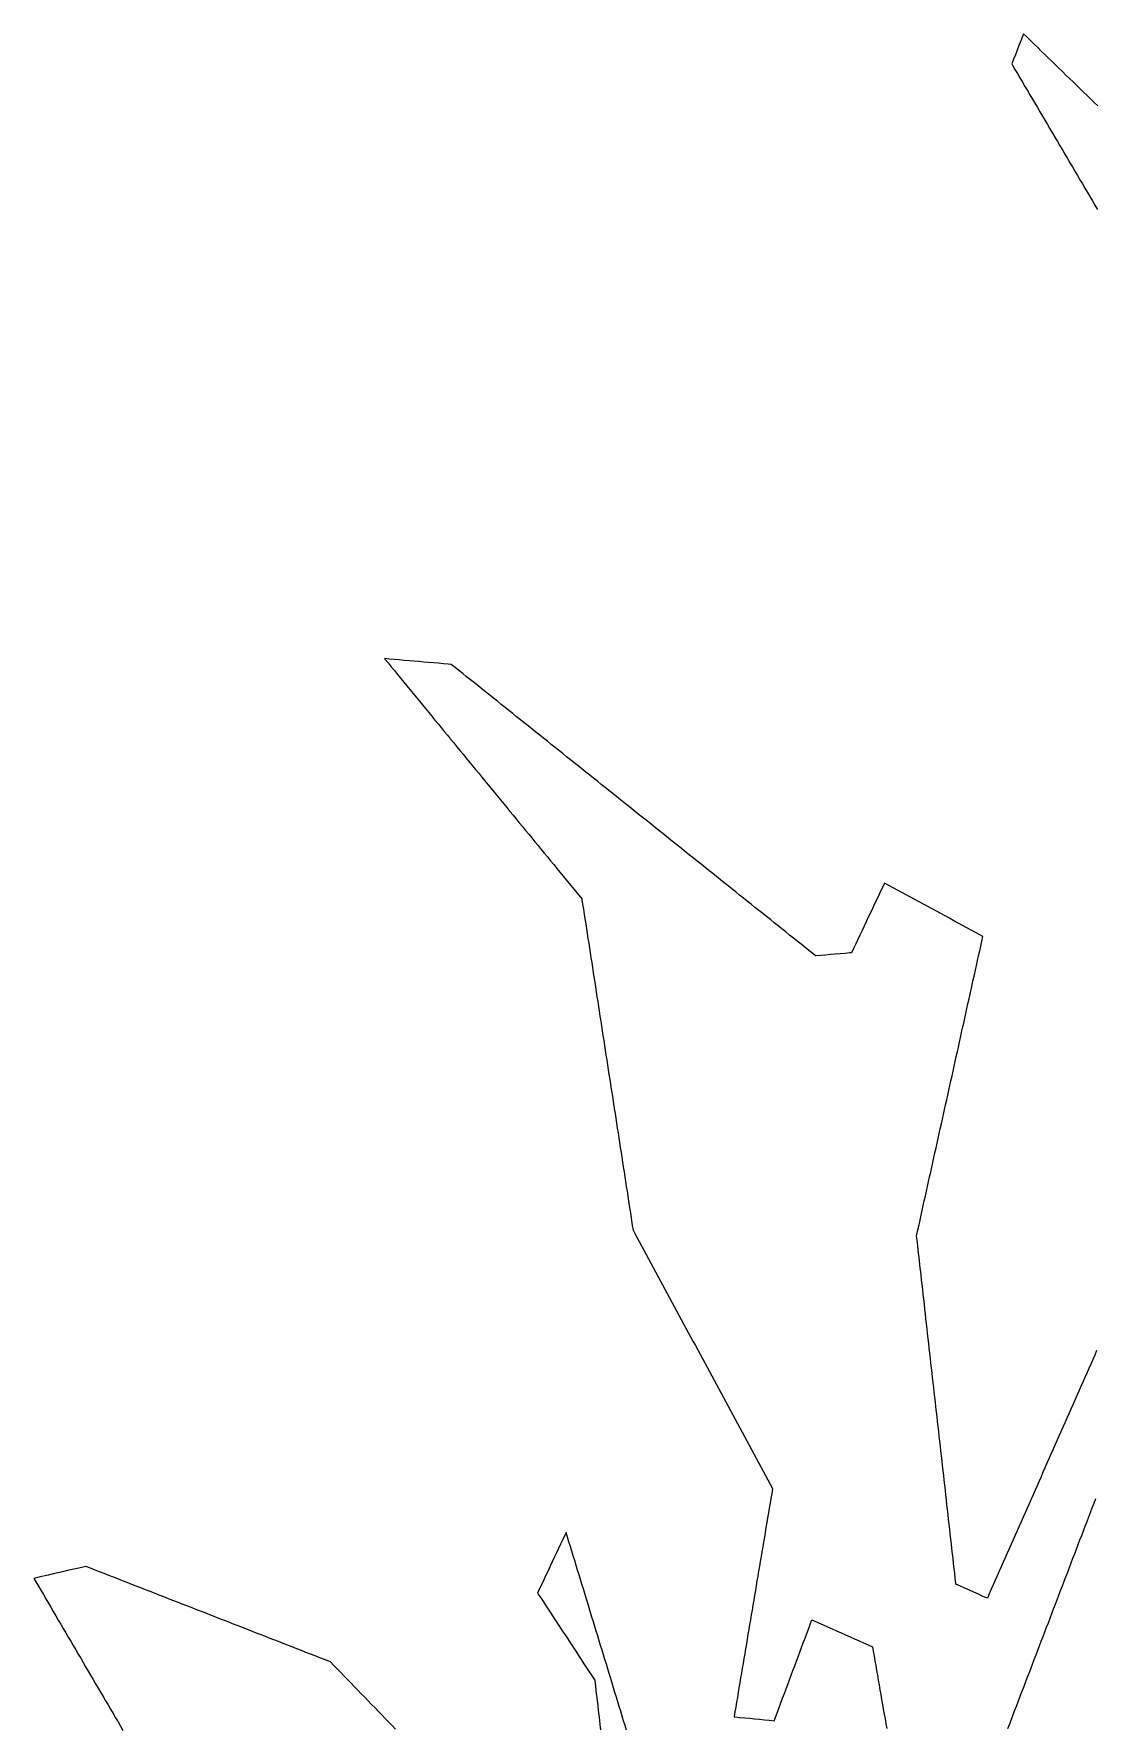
# Model space of a CAD drawing. Header units: millimetres. Extents: x 230 to 3347, y 514 to 5196.
# Drawn here: x 2208.3 to 2423.8, y 4305.1 to 4649.1 of the extents above; entities that cross this region are included whole.
import ezdxf

# ---------------------------------------------------------------- set-up
doc = ezdxf.new("R2010")
doc.units = ezdxf.units.MM
doc.layers.add('ALL_ISLANDS', color=7, linetype='Continuous')
doc.layers.add('OUTLINE_ISLAND_01', color=7, linetype='Continuous')

msp = doc.modelspace()

# ---------------------------------------------------------------- linework, layer by layer
at = {"layer": 'ALL_ISLANDS'}
for points in [[(2424.3888, 4634.4304), (2423.6713, 4635.1269), (2422.9538, 4635.8235), (2422.2362, 4636.52), (2421.5187, 4637.2165), (2420.8012, 4637.9131), (2420.0836, 4638.6096), (2419.3661, 4639.3061), (2418.6486, 4640.0027), (2417.9311, 4640.6992), (2417.2135, 4641.3957), (2416.496, 4642.0922), (2415.7785, 4642.7888), (2415.0609, 4643.4853), (2414.3434, 4644.1818), (2413.6259, 4644.8784), (2412.9084, 4645.5749), (2412.1908, 4646.2714), (2411.4733, 4646.968), (2410.7558, 4647.6645), (2410.0383, 4648.361), (2409.3207, 4649.0576), (2409.1157, 4648.5393), (2408.7478, 4647.6094), (2408.3799, 4646.6795), (2408.012, 4645.7496), (2407.6441, 4644.8198), (2407.2762, 4643.8899), (2406.9084, 4642.96), (2407.0617, 4642.6997), (2407.5695, 4641.8382), (2408.0772, 4640.9767), (2408.5849, 4640.1152), (2409.0926, 4639.2537), (2409.6004, 4638.3921), (2410.1081, 4637.5306), (2410.6158, 4636.6691), (2411.1235, 4635.8076), (2411.6313, 4634.9461), (2412.139, 4634.0846), (2412.6467, 4633.223), (2413.1544, 4632.3615), (2413.6622, 4631.5), (2414.1699, 4630.6385), (2414.6776, 4629.777), (2415.1853, 4628.9154), (2415.6931, 4628.0539), (2416.2008, 4627.1924), (2416.7085, 4626.3309), (2417.2162, 4625.4694), (2417.724, 4624.6078), (2418.2317, 4623.7463), (2418.7394, 4622.8848), (2419.2471, 4622.0233), (2419.7549, 4621.1618), (2420.2626, 4620.3002), (2420.7703, 4619.4387), (2421.278, 4618.5772), (2421.7858, 4617.7157), (2422.2935, 4616.8542), (2422.8012, 4615.9926), (2423.3089, 4615.1311), (2423.8167, 4614.2696), (2424.3244, 4613.4081)], [(2424.1587, 4381.5657), (2423.7549, 4380.6508), (2423.3512, 4379.7359), (2422.9475, 4378.821), (2422.5438, 4377.9062), (2422.1401, 4376.9913), (2421.7364, 4376.0764), (2421.3326, 4375.1615), (2420.9289, 4374.2466), (2420.5252, 4373.3317), (2420.1215, 4372.4169), (2419.7178, 4371.502), (2419.3141, 4370.5871), (2418.9103, 4369.6722), (2418.5066, 4368.7573), (2418.1029, 4367.8424), (2417.6992, 4366.9276), (2417.2955, 4366.0127), (2416.8918, 4365.0978), (2416.488, 4364.1829), (2416.0843, 4363.268), (2415.6806, 4362.3531), (2415.2769, 4361.4382), (2414.8732, 4360.5234), (2414.4695, 4359.6085), (2414.0657, 4358.6936), (2413.662, 4357.7787), (2413.2583, 4356.8638), (2412.8546, 4355.9489), (2412.4509, 4355.0341), (2412.0472, 4354.1192), (2411.6434, 4353.2043), (2411.2397, 4352.2894), (2410.836, 4351.3745), (2410.4323, 4350.4596), (2410.0286, 4349.5448), (2409.6249, 4348.6299), (2409.2211, 4347.715), (2408.8174, 4346.8001), (2408.4137, 4345.8852), (2408.01, 4344.9703), (2407.6063, 4344.0554), (2407.2026, 4343.1406), (2406.7988, 4342.2257), (2406.3951, 4341.3108), (2405.9914, 4340.3959), (2405.5877, 4339.481), (2405.184, 4338.5661), (2404.7803, 4337.6513), (2404.3765, 4336.7364), (2403.9728, 4335.8215), (2403.5691, 4334.9066), (2403.1654, 4333.9917), (2402.7617, 4333.0768), (2402.358, 4332.162), (2401.9542, 4331.2471), (2401.0556, 4331.6516), (2400.1437, 4332.062), (2399.2318, 4332.4725), (2398.3199, 4332.8829), (2397.408, 4333.2934), (2396.4961, 4333.7038), (2395.5843, 4334.1143), (2395.557, 4334.3556), (2395.4447, 4335.3492), (2395.3325, 4336.3429), (2395.2202, 4337.3366), (2395.108, 4338.3303), (2394.9957, 4339.3239), (2394.8834, 4340.3176), (2394.7712, 4341.3113), (2394.6589, 4342.305), (2394.5466, 4343.2987), (2394.4344, 4344.2923), (2394.3221, 4345.286), (2394.2099, 4346.2797), (2394.0976, 4347.2734), (2393.9853, 4348.2671), (2393.8731, 4349.2607), (2393.7608, 4350.2544), (2393.6486, 4351.2481), (2393.5363, 4352.2418), (2393.424, 4353.2355), (2393.3118, 4354.2291), (2393.1995, 4355.2228), (2393.0872, 4356.2165), (2392.975, 4357.2102), (2392.8627, 4358.2038), (2392.7505, 4359.1975), (2392.6382, 4360.1912), (2392.5259, 4361.1849), (2392.4137, 4362.1786), (2392.3014, 4363.1722), (2392.1892, 4364.1659), (2392.0769, 4365.1596), (2391.9646, 4366.1533), (2391.8524, 4367.147), (2391.7401, 4368.1406), (2391.6279, 4369.1343), (2391.5156, 4370.128), (2391.4033, 4371.1217), (2391.2911, 4372.1153), (2391.1788, 4373.109), (2391.0665, 4374.1027), (2390.9543, 4375.0964), (2390.842, 4376.0901), (2390.7298, 4377.0837), (2390.6175, 4378.0774), (2390.5052, 4379.0711), (2390.393, 4380.0648), (2390.2807, 4381.0585), (2390.1685, 4382.0521), (2390.0562, 4383.0458), (2389.9439, 4384.0395), (2389.8317, 4385.0332), (2389.7194, 4386.0269), (2389.6072, 4387.0205), (2389.4949, 4388.0142), (2389.3826, 4389.0079), (2389.2704, 4390.0016), (2389.1581, 4390.9952), (2389.0458, 4391.9889), (2388.9336, 4392.9826), (2388.8213, 4393.9763), (2388.7091, 4394.97), (2388.5968, 4395.9636), (2388.4845, 4396.9573), (2388.3723, 4397.951), (2388.26, 4398.9447), (2388.1478, 4399.9384), (2388.0355, 4400.932), (2387.9232, 4401.9257), (2387.811, 4402.9194), (2387.6987, 4403.9131), (2387.5865, 4404.9067), (2387.6424, 4405.1591), (2387.8586, 4406.1354), (2388.0749, 4407.1117), (2388.2912, 4408.0881), (2388.5075, 4409.0644), (2388.7238, 4410.0407), (2388.9401, 4411.017), (2389.1564, 4411.9934), (2389.3727, 4412.9697), (2389.589, 4413.946), (2389.8053, 4414.9224), (2390.0216, 4415.8987), (2390.2379, 4416.875), (2390.4542, 4417.8513), (2390.6704, 4418.8277), (2390.8867, 4419.804), (2391.103, 4420.7803), (2391.3193, 4421.7567), (2391.5356, 4422.733), (2391.7519, 4423.7093), (2391.9682, 4424.6856), (2392.1845, 4425.662), (2392.4008, 4426.6383), (2392.6171, 4427.6146), (2392.8334, 4428.591), (2393.0497, 4429.5673), (2393.266, 4430.5436), (2393.4822, 4431.5199), (2393.6985, 4432.4963), (2393.9148, 4433.4726), (2394.1311, 4434.4489), (2394.3474, 4435.4253), (2394.5637, 4436.4016), (2394.78, 4437.3779), (2394.9963, 4438.3542), (2395.2126, 4439.3306), (2395.4289, 4440.3069), (2395.6452, 4441.2832), (2395.8615, 4442.2596), (2396.0778, 4443.2359), (2396.2941, 4444.2122), (2396.5103, 4445.1885), (2396.7266, 4446.1649), (2396.9429, 4447.1412), (2397.1592, 4448.1175), (2397.3755, 4449.0939), (2397.5918, 4450.0702), (2397.8081, 4451.0465), (2398.0244, 4452.0228), (2398.2407, 4452.9992), (2398.457, 4453.9755), (2398.6733, 4454.9518), (2398.8896, 4455.9282), (2399.1059, 4456.9045), (2399.3221, 4457.8808), (2399.5384, 4458.8571), (2399.7547, 4459.8335), (2399.971, 4460.8098), (2400.1873, 4461.7861), (2400.4036, 4462.7625), (2400.6199, 4463.7388), (2400.8362, 4464.7151), (2401.0525, 4465.6914), (2400.4014, 4466.0449), (2399.5226, 4466.522), (2398.6437, 4466.9991), (2397.7649, 4467.4762), (2396.886, 4467.9533), (2396.0072, 4468.4304), (2395.1283, 4468.9075), (2394.2495, 4469.3846), (2393.3707, 4469.8617), (2392.4918, 4470.3388), (2391.613, 4470.8159), (2390.7341, 4471.293), (2389.8553, 4471.7701), (2388.9764, 4472.2472), (2388.0976, 4472.7243), (2387.2187, 4473.2014), (2386.3399, 4473.6785), (2385.461, 4474.1556), (2384.5822, 4474.6327), (2383.7033, 4475.1098), (2382.8245, 4475.5869), (2381.9456, 4476.064), (2381.0668, 4476.5411), (2380.7764, 4475.9275), (2380.3487, 4475.0236), (2379.921, 4474.1197), (2379.4933, 4473.2158), (2379.0656, 4472.3119), (2378.6379, 4471.408), (2378.2102, 4470.504), (2377.7824, 4469.6001), (2377.3547, 4468.6962), (2376.927, 4467.7923), (2376.4993, 4466.8884), (2376.0716, 4465.9845), (2375.6439, 4465.0806), (2375.2162, 4464.1766), (2374.7885, 4463.2727), (2374.3607, 4462.3688), (2374.0516, 4462.3432), (2373.055, 4462.2605), (2372.0584, 4462.1779), (2371.0619, 4462.0952), (2370.0653, 4462.0125), (2369.0687, 4461.9299), (2368.0721, 4461.8472), (2367.0755, 4461.7646), (2366.4768, 4462.2436), (2365.6959, 4462.8682), (2364.915, 4463.4929), (2364.1341, 4464.1176), (2363.3532, 4464.7422), (2362.5723, 4465.3669), (2361.7915, 4465.9916), (2361.0106, 4466.6163), (2360.2297, 4467.2409), (2359.4488, 4467.8656), (2358.6679, 4468.4903), (2357.887, 4469.1149), (2357.1061, 4469.7396), (2356.3252, 4470.3643), (2355.5444, 4470.9889), (2354.7635, 4471.6136), (2353.9826, 4472.2383), (2353.2017, 4472.863), (2352.4208, 4473.4876), (2351.6399, 4474.1123), (2350.859, 4474.737), (2350.0781, 4475.3616), (2349.2972, 4475.9863), (2348.5164, 4476.611), (2347.7355, 4477.2357), (2346.9546, 4477.8603), (2346.1737, 4478.485), (2345.3928, 4479.1097), (2344.6119, 4479.7343), (2343.831, 4480.359), (2343.0501, 4480.9837), (2342.2693, 4481.6084), (2341.4884, 4482.233), (2340.7075, 4482.8577), (2339.9266, 4483.4824), (2339.1457, 4484.107), (2338.3648, 4484.7317), (2337.5839, 4485.3564), (2336.803, 4485.9811), (2336.0222, 4486.6057), (2335.2413, 4487.2304), (2334.4604, 4487.8551), (2333.6795, 4488.4797), (2332.8986, 4489.1044), (2332.1177, 4489.7291), (2331.3368, 4490.3538), (2330.5559, 4490.9784), (2329.775, 4491.6031), (2328.9942, 4492.2278), (2328.2133, 4492.8524), (2327.4324, 4493.4771), (2326.6515, 4494.1018), (2325.8706, 4494.7264), (2325.0897, 4495.3511), (2324.3088, 4495.9758), (2323.5279, 4496.6005), (2322.7471, 4497.2251), (2321.9662, 4497.8498), (2321.1853, 4498.4745), (2320.4044, 4499.0991), (2319.6235, 4499.7238), (2318.8426, 4500.3485), (2318.0617, 4500.9732), (2317.2808, 4501.5978), (2316.5, 4502.2225), (2315.7191, 4502.8472), (2314.9382, 4503.4718), (2314.1573, 4504.0965), (2313.3764, 4504.7212), (2312.5955, 4505.3459), (2311.8146, 4505.9705), (2311.0337, 4506.5952), (2310.2528, 4507.2199), (2309.472, 4507.8445), (2308.6911, 4508.4692), (2307.9102, 4509.0939), (2307.1293, 4509.7186), (2306.3484, 4510.3432), (2305.5675, 4510.9679), (2304.7866, 4511.5926), (2304.0057, 4512.2172), (2303.2249, 4512.8419), (2302.444, 4513.4666), (2301.6631, 4514.0913), (2300.8822, 4514.7159), (2300.1013, 4515.3406), (2299.3204, 4515.9653), (2298.5395, 4516.5899), (2297.7586, 4517.2146), (2296.9778, 4517.8393), (2296.1969, 4518.4639), (2295.416, 4519.0886), (2294.6351, 4519.7133), (2293.8542, 4520.338), (2293.0733, 4520.9626), (2292.4653, 4521.0154), (2291.469, 4521.1019), (2290.4728, 4521.1884), (2289.4765, 4521.2748), (2288.4803, 4521.3613), (2287.484, 4521.4478), (2286.4878, 4521.5343), (2285.4915, 4521.6207), (2284.4952, 4521.7072), (2283.499, 4521.7937), (2282.5027, 4521.8802), (2281.5065, 4521.9666), (2280.5102, 4522.0531), (2279.514, 4522.1396), (2279.6044, 4522.0295), (2280.2391, 4521.2567), (2280.8737, 4520.4839), (2281.5084, 4519.7111), (2282.1431, 4518.9384), (2282.7778, 4518.1656), (2283.4124, 4517.3928), (2284.0471, 4516.62), (2284.6818, 4515.8472), (2285.3164, 4515.0744), (2285.9511, 4514.3017), (2286.5858, 4513.5289), (2287.2205, 4512.7561), (2287.8551, 4511.9833), (2288.4898, 4511.2105), (2289.1245, 4510.4377), (2289.7591, 4509.665), (2290.3938, 4508.8922), (2291.0285, 4508.1194), (2291.6631, 4507.3466), (2292.2978, 4506.5738), (2292.9325, 4505.801), (2293.5672, 4505.0283), (2294.2018, 4504.2555), (2294.8365, 4503.4827), (2295.4712, 4502.7099), (2296.1058, 4501.9371), (2296.7405, 4501.1643), (2297.3752, 4500.3916), (2298.0099, 4499.6188), (2298.6445, 4498.846), (2299.2792, 4498.0732), (2299.9139, 4497.3004), (2300.5485, 4496.5277), (2301.1832, 4495.7549), (2301.8179, 4494.9821), (2302.4525, 4494.2093), (2303.0872, 4493.4365), (2303.7219, 4492.6637), (2304.3566, 4491.891), (2304.9912, 4491.1182), (2305.6259, 4490.3454), (2306.2606, 4489.5726), (2306.8952, 4488.7998), (2307.5299, 4488.027), (2308.1646, 4487.2543), (2308.7992, 4486.4815), (2309.4339, 4485.7087), (2310.0686, 4484.9359), (2310.7033, 4484.1631), (2311.3379, 4483.3903), (2311.9726, 4482.6176), (2312.6073, 4481.8448), (2313.2419, 4481.072), (2313.8766, 4480.2992), (2314.5113, 4479.5264), (2315.146, 4478.7536), (2315.7806, 4477.9809), (2316.4153, 4477.2081), (2317.05, 4476.4353), (2317.6846, 4475.6625), (2318.3193, 4474.8897), (2318.954, 4474.117), (2319.5886, 4473.3442), (2319.6068, 4473.2267), (2319.7596, 4472.2384), (2319.9125, 4471.2502), (2320.0653, 4470.2619), (2320.2181, 4469.2737), (2320.3709, 4468.2854), (2320.5238, 4467.2971), (2320.6766, 4466.3089), (2320.8294, 4465.3206), (2320.9822, 4464.3324), (2321.1351, 4463.3441), (2321.2879, 4462.3559), (2321.4407, 4461.3676), (2321.5935, 4460.3794), (2321.7464, 4459.3911), (2321.8992, 4458.4029), (2322.052, 4457.4146), (2322.2048, 4456.4264), (2322.3577, 4455.4381), (2322.5105, 4454.4499), (2322.6633, 4453.4616), (2322.8162, 4452.4733), (2322.969, 4451.4851), (2323.1218, 4450.4968), (2323.2746, 4449.5086), (2323.4275, 4448.5203), (2323.5803, 4447.5321), (2323.7331, 4446.5438), (2323.8859, 4445.5556), (2324.0388, 4444.5673), (2324.1916, 4443.5791), (2324.3444, 4442.5908), (2324.4972, 4441.6026), (2324.6501, 4440.6143), (2324.8029, 4439.6261), (2324.9557, 4438.6378), (2325.1085, 4437.6495), (2325.2614, 4436.6613), (2325.4142, 4435.673), (2325.567, 4434.6848), (2325.7198, 4433.6965), (2325.8727, 4432.7083), (2326.0255, 4431.72), (2326.1783, 4430.7318), (2326.3311, 4429.7435), (2326.484, 4428.7553), (2326.6368, 4427.767), (2326.7896, 4426.7788), (2326.9424, 4425.7905), (2327.0953, 4424.8023), (2327.2481, 4423.814), (2327.4009, 4422.8258), (2327.5537, 4421.8375), (2327.7066, 4420.8492), (2327.8594, 4419.861), (2328.0122, 4418.8727), (2328.165, 4417.8845), (2328.3179, 4416.8962), (2328.4707, 4415.908), (2328.6235, 4414.9197), (2328.7763, 4413.9315), (2328.9292, 4412.9432), (2329.082, 4411.955), (2329.2348, 4410.9667), (2329.3876, 4409.9785), (2329.5405, 4408.9902), (2329.6933, 4408.002), (2329.8461, 4407.0137), (2329.9989, 4406.0254), (2330.2905, 4405.4855), (2330.7657, 4404.6056), (2331.2409, 4403.7258), (2331.7161, 4402.8459), (2332.1913, 4401.966), (2332.6665, 4401.0861), (2333.1417, 4400.2063), (2333.6169, 4399.3264), (2334.0921, 4398.4465), (2334.5673, 4397.5666), (2335.0425, 4396.6868), (2335.5177, 4395.8069), (2335.9929, 4394.927), (2336.4681, 4394.0471), (2336.9433, 4393.1672), (2337.4185, 4392.2874), (2337.8938, 4391.4075), (2338.369, 4390.5276), (2338.8442, 4389.6477), (2339.3194, 4388.7679), (2339.7946, 4387.888), (2340.2698, 4387.0081), (2340.745, 4386.1282), (2341.2202, 4385.2483), (2341.6954, 4384.3685), (2342.1706, 4383.4886), (2342.6458, 4382.6087), (2343.121, 4381.7288), (2343.5962, 4380.849), (2344.0714, 4379.9691), (2344.5466, 4379.0892), (2345.0218, 4378.2093), (2345.497, 4377.3295), (2345.9722, 4376.4496), (2346.4474, 4375.5697), (2346.9226, 4374.6898), (2347.3978, 4373.8099), (2347.873, 4372.9301), (2348.3482, 4372.0502), (2348.8234, 4371.1703), (2349.2986, 4370.2904), (2349.7738, 4369.4106), (2350.249, 4368.5307), (2350.7242, 4367.6508), (2351.1994, 4366.7709), (2351.6746, 4365.891), (2352.1498, 4365.0112), (2352.625, 4364.1313), (2353.1002, 4363.2514), (2353.5754, 4362.3715), (2354.0506, 4361.4917), (2354.5258, 4360.6118), (2355.001, 4359.7319), (2355.4762, 4358.852), (2355.9514, 4357.9722), (2356.4266, 4357.0923), (2356.9018, 4356.2124), (2357.377, 4355.3325), (2357.8522, 4354.4526), (2358.3274, 4353.5728), (2358.3197, 4353.527), (2358.1537, 4352.5408), (2357.9877, 4351.5547), (2357.8217, 4350.5686), (2357.6557, 4349.5825), (2357.4897, 4348.5963), (2357.3237, 4347.6102), (2357.1577, 4346.6241), (2356.9917, 4345.638), (2356.8256, 4344.6518), (2356.6596, 4343.6657), (2356.4936, 4342.6796), (2356.3276, 4341.6935), (2356.1616, 4340.7073), (2355.9956, 4339.7212), (2355.8296, 4338.7351), (2355.6636, 4337.749), (2355.4976, 4336.7628), (2355.3316, 4335.7767), (2355.1656, 4334.7906), (2354.9996, 4333.8045), (2354.8336, 4332.8183), (2354.6676, 4331.8322), (2354.5016, 4330.8461), (2354.3356, 4329.86), (2354.1696, 4328.8738), (2354.0036, 4327.8877), (2353.8376, 4326.9016), (2353.6716, 4325.9154), (2353.5056, 4324.9293), (2353.3396, 4323.9432), (2353.1736, 4322.9571), (2353.0076, 4321.9709), (2352.8416, 4320.9848), (2352.6756, 4319.9987), (2352.5096, 4319.0126), (2352.3436, 4318.0264), (2352.1776, 4317.0403), (2352.0115, 4316.0542), (2351.8455, 4315.0681), (2351.6795, 4314.0819), (2351.5135, 4313.0958), (2351.3475, 4312.1097), (2351.1815, 4311.1236), (2351.0155, 4310.1374), (2350.8495, 4309.1513), (2350.6835, 4308.1652), (2350.5175, 4307.1791), (2350.7008, 4307.1612), (2351.6961, 4307.0643), (2352.6914, 4306.9674), (2353.6867, 4306.8705), (2354.6819, 4306.7736), (2355.6772, 4306.6767), (2356.6725, 4306.5798), (2357.6678, 4306.4829), (2358.6631, 4306.3859), (2358.972, 4307.2122), (2359.3221, 4308.1489), (2359.6722, 4309.0856), (2360.0224, 4310.0223), (2360.3725, 4310.959), (2360.7226, 4311.8956), (2361.0728, 4312.8323), (2361.4229, 4313.769), (2361.773, 4314.7057), (2362.1232, 4315.6424), (2362.4733, 4316.5791), (2362.8234, 4317.5158), (2363.1736, 4318.4525), (2363.5237, 4319.3892), (2363.8738, 4320.3259), (2364.224, 4321.2626), (2364.5741, 4322.1993), (2364.9242, 4323.136), (2365.2744, 4324.0727), (2365.6245, 4325.0094), (2365.9746, 4325.9461), (2366.3248, 4326.8828), (2366.7624, 4326.6873), (2367.6754, 4326.2795), (2368.5884, 4325.8716), (2369.5015, 4325.4637), (2370.4145, 4325.0558), (2371.3275, 4324.6479), (2372.2406, 4324.24), (2373.1536, 4323.8321), (2374.0666, 4323.4242), (2374.9796, 4323.0163), (2375.8927, 4322.6084), (2376.8057, 4322.2005), (2377.7187, 4321.7926), (2378.6318, 4321.3848), (2378.7769, 4320.5473), (2378.9478, 4319.562), (2379.1186, 4318.5767), (2379.2894, 4317.5914), (2379.4602, 4316.6061), (2379.631, 4315.6208), (2379.8018, 4314.6355), (2379.9727, 4313.6502), (2380.1435, 4312.6649), (2380.3143, 4311.6796), (2380.4851, 4310.6943), (2380.6559, 4309.709), (2380.8267, 4308.7237), (2380.9975, 4307.7384), (2381.1684, 4306.7531), (2381.3392, 4305.7678), (2381.51, 4304.7824)], [(2406.1348, 4304.812), (2406.4919, 4305.7461), (2406.8489, 4306.6802), (2407.206, 4307.6143), (2407.563, 4308.5484), (2407.92, 4309.4825), (2408.2771, 4310.4166), (2408.6341, 4311.3507), (2408.9911, 4312.2848), (2409.3482, 4313.2189), (2409.7052, 4314.1529), (2410.0622, 4315.087), (2410.4193, 4316.0211), (2410.7763, 4316.9552), (2411.1333, 4317.8893), (2411.4904, 4318.8234), (2411.8474, 4319.7575), (2412.2044, 4320.6916), (2412.5615, 4321.6257), (2412.9185, 4322.5598), (2413.2755, 4323.4939), (2413.6326, 4324.4279), (2413.9896, 4325.362), (2414.3466, 4326.2961), (2414.7037, 4327.2302), (2415.0607, 4328.1643), (2415.4177, 4329.0984), (2415.7748, 4330.0325), (2416.1318, 4330.9666), (2416.4889, 4331.9007), (2416.8459, 4332.8348), (2417.2029, 4333.7689), (2417.56, 4334.7029), (2417.917, 4335.637), (2418.274, 4336.5711), (2418.6311, 4337.5052), (2418.9881, 4338.4393), (2419.3451, 4339.3734), (2419.7022, 4340.3075), (2420.0592, 4341.2416), (2420.4162, 4342.1757), (2420.7733, 4343.1098), (2421.1303, 4344.0439), (2421.4873, 4344.978), (2421.8444, 4345.912), (2422.2014, 4346.8461), (2422.5584, 4347.7802), (2422.9155, 4348.7143), (2423.2725, 4349.6484), (2423.6295, 4350.5825), (2423.9866, 4351.5166)], [(2328.664, 4304.47), (2328.3719, 4305.4264), (2328.0798, 4306.3828), (2327.7878, 4307.3392), (2327.4957, 4308.2956), (2327.2036, 4309.252), (2326.9116, 4310.2084), (2326.6195, 4311.1648), (2326.3274, 4312.1212), (2326.0353, 4313.0776), (2325.7433, 4314.0339), (2325.4512, 4314.9903), (2325.1591, 4315.9467), (2324.8671, 4316.9031), (2324.575, 4317.8595), (2324.2829, 4318.8159), (2323.9908, 4319.7723), (2323.6988, 4320.7287), (2323.4067, 4321.6851), (2323.1146, 4322.6415), (2322.8226, 4323.5979), (2322.5305, 4324.5543), (2322.2384, 4325.5107), (2321.9463, 4326.4671), (2321.6543, 4327.4235), (2321.3622, 4328.3799), (2321.0701, 4329.3363), (2320.7781, 4330.2927), (2320.486, 4331.2491), (2320.1939, 4332.2055), (2319.9018, 4333.1619), (2319.6098, 4334.1183), (2319.3177, 4335.0747), (2319.0256, 4336.0311), (2318.7336, 4336.9875), (2318.4415, 4337.9439), (2318.1494, 4338.9003), (2317.8573, 4339.8567), (2317.5653, 4340.813), (2317.2732, 4341.7694), (2316.9811, 4342.7258), (2316.6891, 4343.6822), (2316.397, 4344.6386), (2316.1349, 4344.0825), (2315.7086, 4343.1779), (2315.2823, 4342.2733), (2314.8559, 4341.3688), (2314.4296, 4340.4642), (2314.0033, 4339.5596), (2313.577, 4338.655), (2313.1507, 4337.7504), (2312.7244, 4336.8459), (2312.2981, 4335.9413), (2311.8718, 4335.0367), (2311.4455, 4334.1321), (2311.0191, 4333.2276), (2310.5928, 4332.323), (2310.6845, 4332.1834), (2311.2334, 4331.3474), (2311.7822, 4330.5115), (2312.3311, 4329.6756), (2312.8799, 4328.8397), (2313.4288, 4328.0038), (2313.9776, 4327.1678), (2314.5265, 4326.3319), (2315.0753, 4325.496), (2315.6242, 4324.6601), (2316.173, 4323.8242), (2316.7219, 4322.9882), (2317.2708, 4322.1523), (2317.8196, 4321.3164), (2318.3685, 4320.4805), (2318.9173, 4319.6446), (2319.4662, 4318.8087), (2320.015, 4317.9727), (2320.5639, 4317.1368), (2321.1127, 4316.3009), (2321.6616, 4315.465), (2322.2104, 4314.6291), (2322.2299, 4314.4628), (2322.3464, 4313.4696), (2322.4628, 4312.4764), (2322.5793, 4311.4832), (2322.6957, 4310.49), (2322.8122, 4309.4968), (2322.9286, 4308.5036), (2323.045, 4307.5104), (2323.1615, 4306.5172), (2323.2779, 4305.524), (2323.3944, 4304.5308)], [(2281.7597, 4304.6831), (2281.0639, 4305.4012), (2280.368, 4306.1194), (2279.6721, 4306.8376), (2278.9763, 4307.5558), (2278.2804, 4308.2739), (2277.5846, 4308.9921), (2276.8887, 4309.7103), (2276.1928, 4310.4285), (2275.497, 4311.1466), (2274.8011, 4311.8648), (2274.1053, 4312.583), (2273.4094, 4313.3012), (2272.7135, 4314.0194), (2272.0177, 4314.7375), (2271.3218, 4315.4557), (2270.6259, 4316.1739), (2269.9301, 4316.8921), (2269.2342, 4317.6102), (2268.5384, 4318.3284), (2268.2237, 4318.4512), (2267.2922, 4318.8149), (2266.3606, 4319.1785), (2265.4291, 4319.5421), (2264.4975, 4319.9057), (2263.566, 4320.2693), (2262.6344, 4320.633), (2261.7029, 4320.9966), (2260.7713, 4321.3602), (2259.8398, 4321.7238), (2258.9083, 4322.0875), (2257.9767, 4322.4511), (2257.0452, 4322.8147), (2256.1136, 4323.1783), (2255.1821, 4323.5419), (2254.2505, 4323.9056), (2253.319, 4324.2692), (2252.3874, 4324.6328), (2251.4559, 4324.9964), (2250.5243, 4325.3601), (2249.5928, 4325.7237), (2248.6612, 4326.0873), (2247.7297, 4326.4509), (2246.7982, 4326.8145), (2245.8666, 4327.1782), (2244.9351, 4327.5418), (2244.0035, 4327.9054), (2243.072, 4328.269), (2242.1404, 4328.6327), (2241.2089, 4328.9963), (2240.2773, 4329.3599), (2239.3458, 4329.7235), (2238.4142, 4330.0871), (2237.4827, 4330.4508), (2236.5511, 4330.8144), (2235.6196, 4331.178), (2234.688, 4331.5416), (2233.7565, 4331.9053), (2232.825, 4332.2689), (2231.8934, 4332.6325), (2230.9619, 4332.9961), (2230.0303, 4333.3597), (2229.0988, 4333.7234), (2228.1672, 4334.087), (2227.2357, 4334.4506), (2226.3041, 4334.8142), (2225.3726, 4335.1778), (2224.441, 4335.5415), (2223.5095, 4335.9051), (2222.5779, 4336.2687), (2221.6464, 4336.6323), (2220.7148, 4336.996), (2219.7833, 4337.3596), (2218.8518, 4337.7232), (2218.0411, 4337.5376), (2217.0663, 4337.3145), (2216.0915, 4337.0913), (2215.1167, 4336.8682), (2214.1419, 4336.645), (2213.1672, 4336.4219), (2212.1924, 4336.1987), (2211.2176, 4335.9756), (2210.2428, 4335.7525), (2209.268, 4335.5293), (2208.2932, 4335.3062), (2208.7052, 4334.6029), (2209.2106, 4333.74), (2209.716, 4332.8771), (2210.2213, 4332.0142), (2210.7267, 4331.1513), (2211.2321, 4330.2884), (2211.7375, 4329.4255), (2212.2429, 4328.5627), (2212.7483, 4327.6998), (2213.2537, 4326.8369), (2213.7591, 4325.974), (2214.2645, 4325.1111), (2214.7699, 4324.2482), (2215.2753, 4323.3853), (2215.7807, 4322.5225), (2216.2861, 4321.6596), (2216.7915, 4320.7967), (2217.2969, 4319.9338), (2217.8023, 4319.0709), (2218.3077, 4318.208), (2218.8131, 4317.3451), (2219.3185, 4316.4822), (2219.8239, 4315.6194), (2220.3293, 4314.7565), (2220.8347, 4313.8936), (2221.3401, 4313.0307), (2221.8455, 4312.1678), (2222.3509, 4311.3049), (2222.8563, 4310.442), (2223.3617, 4309.5791), (2223.8671, 4308.7163), (2224.3725, 4307.8534), (2224.8778, 4306.9905), (2225.3832, 4306.1276), (2225.8886, 4305.2647), (2226.394, 4304.4018)]]:
    msp.add_lwpolyline(points, dxfattribs=at)
at = {"layer": 'OUTLINE_ISLAND_01'}
for points in [[(2424.3888, 4634.4304), (2423.6713, 4635.1269), (2422.9538, 4635.8235), (2422.2362, 4636.52), (2421.5187, 4637.2165), (2420.8012, 4637.9131), (2420.0836, 4638.6096), (2419.3661, 4639.3061), (2418.6486, 4640.0027), (2417.9311, 4640.6992), (2417.2135, 4641.3957), (2416.496, 4642.0922), (2415.7785, 4642.7888), (2415.0609, 4643.4853), (2414.3434, 4644.1818), (2413.6259, 4644.8784), (2412.9084, 4645.5749), (2412.1908, 4646.2714), (2411.4733, 4646.968), (2410.7558, 4647.6645), (2410.0383, 4648.361), (2409.3207, 4649.0576), (2409.1157, 4648.5393), (2408.7478, 4647.6094), (2408.3799, 4646.6795), (2408.012, 4645.7496), (2407.6441, 4644.8198), (2407.2762, 4643.8899), (2406.9084, 4642.96), (2407.0617, 4642.6997), (2407.5695, 4641.8382), (2408.0772, 4640.9767), (2408.5849, 4640.1152), (2409.0926, 4639.2537), (2409.6004, 4638.3921), (2410.1081, 4637.5306), (2410.6158, 4636.6691), (2411.1235, 4635.8076), (2411.6313, 4634.9461), (2412.139, 4634.0846), (2412.6467, 4633.223), (2413.1544, 4632.3615), (2413.6622, 4631.5), (2414.1699, 4630.6385), (2414.6776, 4629.777), (2415.1853, 4628.9154), (2415.6931, 4628.0539), (2416.2008, 4627.1924), (2416.7085, 4626.3309), (2417.2162, 4625.4694), (2417.724, 4624.6078), (2418.2317, 4623.7463), (2418.7394, 4622.8848), (2419.2471, 4622.0233), (2419.7549, 4621.1618), (2420.2626, 4620.3002), (2420.7703, 4619.4387), (2421.278, 4618.5772), (2421.7858, 4617.7157), (2422.2935, 4616.8542), (2422.8012, 4615.9926), (2423.3089, 4615.1311), (2423.8167, 4614.2696), (2424.3244, 4613.4081)], [(2424.1587, 4381.5657), (2423.7549, 4380.6508), (2423.3512, 4379.7359), (2422.9475, 4378.821), (2422.5438, 4377.9062), (2422.1401, 4376.9913), (2421.7364, 4376.0764), (2421.3326, 4375.1615), (2420.9289, 4374.2466), (2420.5252, 4373.3317), (2420.1215, 4372.4169), (2419.7178, 4371.502), (2419.3141, 4370.5871), (2418.9103, 4369.6722), (2418.5066, 4368.7573), (2418.1029, 4367.8424), (2417.6992, 4366.9276), (2417.2955, 4366.0127), (2416.8918, 4365.0978), (2416.488, 4364.1829), (2416.0843, 4363.268), (2415.6806, 4362.3531), (2415.2769, 4361.4382), (2414.8732, 4360.5234), (2414.4695, 4359.6085), (2414.0657, 4358.6936), (2413.662, 4357.7787), (2413.2583, 4356.8638), (2412.8546, 4355.9489), (2412.4509, 4355.0341), (2412.0472, 4354.1192), (2411.6434, 4353.2043), (2411.2397, 4352.2894), (2410.836, 4351.3745), (2410.4323, 4350.4596), (2410.0286, 4349.5448), (2409.6249, 4348.6299), (2409.2211, 4347.715), (2408.8174, 4346.8001), (2408.4137, 4345.8852), (2408.01, 4344.9703), (2407.6063, 4344.0554), (2407.2026, 4343.1406), (2406.7988, 4342.2257), (2406.3951, 4341.3108), (2405.9914, 4340.3959), (2405.5877, 4339.481), (2405.184, 4338.5661), (2404.7803, 4337.6513), (2404.3765, 4336.7364), (2403.9728, 4335.8215), (2403.5691, 4334.9066), (2403.1654, 4333.9917), (2402.7617, 4333.0768), (2402.358, 4332.162), (2401.9542, 4331.2471), (2401.0556, 4331.6516), (2400.1437, 4332.062), (2399.2318, 4332.4725), (2398.3199, 4332.8829), (2397.408, 4333.2934), (2396.4961, 4333.7038), (2395.5843, 4334.1143), (2395.557, 4334.3556), (2395.4447, 4335.3492), (2395.3325, 4336.3429), (2395.2202, 4337.3366), (2395.108, 4338.3303), (2394.9957, 4339.3239), (2394.8834, 4340.3176), (2394.7712, 4341.3113), (2394.6589, 4342.305), (2394.5466, 4343.2987), (2394.4344, 4344.2923), (2394.3221, 4345.286), (2394.2099, 4346.2797), (2394.0976, 4347.2734), (2393.9853, 4348.2671), (2393.8731, 4349.2607), (2393.7608, 4350.2544), (2393.6486, 4351.2481), (2393.5363, 4352.2418), (2393.424, 4353.2355), (2393.3118, 4354.2291), (2393.1995, 4355.2228), (2393.0872, 4356.2165), (2392.975, 4357.2102), (2392.8627, 4358.2038), (2392.7505, 4359.1975), (2392.6382, 4360.1912), (2392.5259, 4361.1849), (2392.4137, 4362.1786), (2392.3014, 4363.1722), (2392.1892, 4364.1659), (2392.0769, 4365.1596), (2391.9646, 4366.1533), (2391.8524, 4367.147), (2391.7401, 4368.1406), (2391.6279, 4369.1343), (2391.5156, 4370.128), (2391.4033, 4371.1217), (2391.2911, 4372.1153), (2391.1788, 4373.109), (2391.0665, 4374.1027), (2390.9543, 4375.0964), (2390.842, 4376.0901), (2390.7298, 4377.0837), (2390.6175, 4378.0774), (2390.5052, 4379.0711), (2390.393, 4380.0648), (2390.2807, 4381.0585), (2390.1685, 4382.0521), (2390.0562, 4383.0458), (2389.9439, 4384.0395), (2389.8317, 4385.0332), (2389.7194, 4386.0269), (2389.6072, 4387.0205), (2389.4949, 4388.0142), (2389.3826, 4389.0079), (2389.2704, 4390.0016), (2389.1581, 4390.9952), (2389.0458, 4391.9889), (2388.9336, 4392.9826), (2388.8213, 4393.9763), (2388.7091, 4394.97), (2388.5968, 4395.9636), (2388.4845, 4396.9573), (2388.3723, 4397.951), (2388.26, 4398.9447), (2388.1478, 4399.9384), (2388.0355, 4400.932), (2387.9232, 4401.9257), (2387.811, 4402.9194), (2387.6987, 4403.9131), (2387.5865, 4404.9067), (2387.6424, 4405.1591), (2387.8586, 4406.1354), (2388.0749, 4407.1117), (2388.2912, 4408.0881), (2388.5075, 4409.0644), (2388.7238, 4410.0407), (2388.9401, 4411.017), (2389.1564, 4411.9934), (2389.3727, 4412.9697), (2389.589, 4413.946), (2389.8053, 4414.9224), (2390.0216, 4415.8987), (2390.2379, 4416.875), (2390.4542, 4417.8513), (2390.6704, 4418.8277), (2390.8867, 4419.804), (2391.103, 4420.7803), (2391.3193, 4421.7567), (2391.5356, 4422.733), (2391.7519, 4423.7093), (2391.9682, 4424.6856), (2392.1845, 4425.662), (2392.4008, 4426.6383), (2392.6171, 4427.6146), (2392.8334, 4428.591), (2393.0497, 4429.5673), (2393.266, 4430.5436), (2393.4822, 4431.5199), (2393.6985, 4432.4963), (2393.9148, 4433.4726), (2394.1311, 4434.4489), (2394.3474, 4435.4253), (2394.5637, 4436.4016), (2394.78, 4437.3779), (2394.9963, 4438.3542), (2395.2126, 4439.3306), (2395.4289, 4440.3069), (2395.6452, 4441.2832), (2395.8615, 4442.2596), (2396.0778, 4443.2359), (2396.2941, 4444.2122), (2396.5103, 4445.1885), (2396.7266, 4446.1649), (2396.9429, 4447.1412), (2397.1592, 4448.1175), (2397.3755, 4449.0939), (2397.5918, 4450.0702), (2397.8081, 4451.0465), (2398.0244, 4452.0228), (2398.2407, 4452.9992), (2398.457, 4453.9755), (2398.6733, 4454.9518), (2398.8896, 4455.9282), (2399.1059, 4456.9045), (2399.3221, 4457.8808), (2399.5384, 4458.8571), (2399.7547, 4459.8335), (2399.971, 4460.8098), (2400.1873, 4461.7861), (2400.4036, 4462.7625), (2400.6199, 4463.7388), (2400.8362, 4464.7151), (2401.0525, 4465.6914), (2400.4014, 4466.0449), (2399.5226, 4466.522), (2398.6437, 4466.9991), (2397.7649, 4467.4762), (2396.886, 4467.9533), (2396.0072, 4468.4304), (2395.1283, 4468.9075), (2394.2495, 4469.3846), (2393.3707, 4469.8617), (2392.4918, 4470.3388), (2391.613, 4470.8159), (2390.7341, 4471.293), (2389.8553, 4471.7701), (2388.9764, 4472.2472), (2388.0976, 4472.7243), (2387.2187, 4473.2014), (2386.3399, 4473.6785), (2385.461, 4474.1556), (2384.5822, 4474.6327), (2383.7033, 4475.1098), (2382.8245, 4475.5869), (2381.9456, 4476.064), (2381.0668, 4476.5411), (2380.7764, 4475.9275), (2380.3487, 4475.0236), (2379.921, 4474.1197), (2379.4933, 4473.2158), (2379.0656, 4472.3119), (2378.6379, 4471.408), (2378.2102, 4470.504), (2377.7824, 4469.6001), (2377.3547, 4468.6962), (2376.927, 4467.7923), (2376.4993, 4466.8884), (2376.0716, 4465.9845), (2375.6439, 4465.0806), (2375.2162, 4464.1766), (2374.7885, 4463.2727), (2374.3607, 4462.3688), (2374.0516, 4462.3432), (2373.055, 4462.2605), (2372.0584, 4462.1779), (2371.0619, 4462.0952), (2370.0653, 4462.0125), (2369.0687, 4461.9299), (2368.0721, 4461.8472), (2367.0755, 4461.7646), (2366.4768, 4462.2436), (2365.6959, 4462.8682), (2364.915, 4463.4929), (2364.1341, 4464.1176), (2363.3532, 4464.7422), (2362.5723, 4465.3669), (2361.7915, 4465.9916), (2361.0106, 4466.6163), (2360.2297, 4467.2409), (2359.4488, 4467.8656), (2358.6679, 4468.4903), (2357.887, 4469.1149), (2357.1061, 4469.7396), (2356.3252, 4470.3643), (2355.5444, 4470.9889), (2354.7635, 4471.6136), (2353.9826, 4472.2383), (2353.2017, 4472.863), (2352.4208, 4473.4876), (2351.6399, 4474.1123), (2350.859, 4474.737), (2350.0781, 4475.3616), (2349.2972, 4475.9863), (2348.5164, 4476.611), (2347.7355, 4477.2357), (2346.9546, 4477.8603), (2346.1737, 4478.485), (2345.3928, 4479.1097), (2344.6119, 4479.7343), (2343.831, 4480.359), (2343.0501, 4480.9837), (2342.2693, 4481.6084), (2341.4884, 4482.233), (2340.7075, 4482.8577), (2339.9266, 4483.4824), (2339.1457, 4484.107), (2338.3648, 4484.7317), (2337.5839, 4485.3564), (2336.803, 4485.9811), (2336.0222, 4486.6057), (2335.2413, 4487.2304), (2334.4604, 4487.8551), (2333.6795, 4488.4797), (2332.8986, 4489.1044), (2332.1177, 4489.7291), (2331.3368, 4490.3538), (2330.5559, 4490.9784), (2329.775, 4491.6031), (2328.9942, 4492.2278), (2328.2133, 4492.8524), (2327.4324, 4493.4771), (2326.6515, 4494.1018), (2325.8706, 4494.7264), (2325.0897, 4495.3511), (2324.3088, 4495.9758), (2323.5279, 4496.6005), (2322.7471, 4497.2251), (2321.9662, 4497.8498), (2321.1853, 4498.4745), (2320.4044, 4499.0991), (2319.6235, 4499.7238), (2318.8426, 4500.3485), (2318.0617, 4500.9732), (2317.2808, 4501.5978), (2316.5, 4502.2225), (2315.7191, 4502.8472), (2314.9382, 4503.4718), (2314.1573, 4504.0965), (2313.3764, 4504.7212), (2312.5955, 4505.3459), (2311.8146, 4505.9705), (2311.0337, 4506.5952), (2310.2528, 4507.2199), (2309.472, 4507.8445), (2308.6911, 4508.4692), (2307.9102, 4509.0939), (2307.1293, 4509.7186), (2306.3484, 4510.3432), (2305.5675, 4510.9679), (2304.7866, 4511.5926), (2304.0057, 4512.2172), (2303.2249, 4512.8419), (2302.444, 4513.4666), (2301.6631, 4514.0913), (2300.8822, 4514.7159), (2300.1013, 4515.3406), (2299.3204, 4515.9653), (2298.5395, 4516.5899), (2297.7586, 4517.2146), (2296.9778, 4517.8393), (2296.1969, 4518.4639), (2295.416, 4519.0886), (2294.6351, 4519.7133), (2293.8542, 4520.338), (2293.0733, 4520.9626), (2292.4653, 4521.0154), (2291.469, 4521.1019), (2290.4728, 4521.1884), (2289.4765, 4521.2748), (2288.4803, 4521.3613), (2287.484, 4521.4478), (2286.4878, 4521.5343), (2285.4915, 4521.6207), (2284.4952, 4521.7072), (2283.499, 4521.7937), (2282.5027, 4521.8802), (2281.5065, 4521.9666), (2280.5102, 4522.0531), (2279.514, 4522.1396), (2279.6044, 4522.0295), (2280.2391, 4521.2567), (2280.8737, 4520.4839), (2281.5084, 4519.7111), (2282.1431, 4518.9384), (2282.7778, 4518.1656), (2283.4124, 4517.3928), (2284.0471, 4516.62), (2284.6818, 4515.8472), (2285.3164, 4515.0744), (2285.9511, 4514.3017), (2286.5858, 4513.5289), (2287.2205, 4512.7561), (2287.8551, 4511.9833), (2288.4898, 4511.2105), (2289.1245, 4510.4377), (2289.7591, 4509.665), (2290.3938, 4508.8922), (2291.0285, 4508.1194), (2291.6631, 4507.3466), (2292.2978, 4506.5738), (2292.9325, 4505.801), (2293.5672, 4505.0283), (2294.2018, 4504.2555), (2294.8365, 4503.4827), (2295.4712, 4502.7099), (2296.1058, 4501.9371), (2296.7405, 4501.1643), (2297.3752, 4500.3916), (2298.0099, 4499.6188), (2298.6445, 4498.846), (2299.2792, 4498.0732), (2299.9139, 4497.3004), (2300.5485, 4496.5277), (2301.1832, 4495.7549), (2301.8179, 4494.9821), (2302.4525, 4494.2093), (2303.0872, 4493.4365), (2303.7219, 4492.6637), (2304.3566, 4491.891), (2304.9912, 4491.1182), (2305.6259, 4490.3454), (2306.2606, 4489.5726), (2306.8952, 4488.7998), (2307.5299, 4488.027), (2308.1646, 4487.2543), (2308.7992, 4486.4815), (2309.4339, 4485.7087), (2310.0686, 4484.9359), (2310.7033, 4484.1631), (2311.3379, 4483.3903), (2311.9726, 4482.6176), (2312.6073, 4481.8448), (2313.2419, 4481.072), (2313.8766, 4480.2992), (2314.5113, 4479.5264), (2315.146, 4478.7536), (2315.7806, 4477.9809), (2316.4153, 4477.2081), (2317.05, 4476.4353), (2317.6846, 4475.6625), (2318.3193, 4474.8897), (2318.954, 4474.117), (2319.5886, 4473.3442), (2319.6068, 4473.2267), (2319.7596, 4472.2384), (2319.9125, 4471.2502), (2320.0653, 4470.2619), (2320.2181, 4469.2737), (2320.3709, 4468.2854), (2320.5238, 4467.2971), (2320.6766, 4466.3089), (2320.8294, 4465.3206), (2320.9822, 4464.3324), (2321.1351, 4463.3441), (2321.2879, 4462.3559), (2321.4407, 4461.3676), (2321.5935, 4460.3794), (2321.7464, 4459.3911), (2321.8992, 4458.4029), (2322.052, 4457.4146), (2322.2048, 4456.4264), (2322.3577, 4455.4381), (2322.5105, 4454.4499), (2322.6633, 4453.4616), (2322.8162, 4452.4733), (2322.969, 4451.4851), (2323.1218, 4450.4968), (2323.2746, 4449.5086), (2323.4275, 4448.5203), (2323.5803, 4447.5321), (2323.7331, 4446.5438), (2323.8859, 4445.5556), (2324.0388, 4444.5673), (2324.1916, 4443.5791), (2324.3444, 4442.5908), (2324.4972, 4441.6026), (2324.6501, 4440.6143), (2324.8029, 4439.6261), (2324.9557, 4438.6378), (2325.1085, 4437.6495), (2325.2614, 4436.6613), (2325.4142, 4435.673), (2325.567, 4434.6848), (2325.7198, 4433.6965), (2325.8727, 4432.7083), (2326.0255, 4431.72), (2326.1783, 4430.7318), (2326.3311, 4429.7435), (2326.484, 4428.7553), (2326.6368, 4427.767), (2326.7896, 4426.7788), (2326.9424, 4425.7905), (2327.0953, 4424.8023), (2327.2481, 4423.814), (2327.4009, 4422.8258), (2327.5537, 4421.8375), (2327.7066, 4420.8492), (2327.8594, 4419.861), (2328.0122, 4418.8727), (2328.165, 4417.8845), (2328.3179, 4416.8962), (2328.4707, 4415.908), (2328.6235, 4414.9197), (2328.7763, 4413.9315), (2328.9292, 4412.9432), (2329.082, 4411.955), (2329.2348, 4410.9667), (2329.3876, 4409.9785), (2329.5405, 4408.9902), (2329.6933, 4408.002), (2329.8461, 4407.0137), (2329.9989, 4406.0254), (2330.2905, 4405.4855), (2330.7657, 4404.6056), (2331.2409, 4403.7258), (2331.7161, 4402.8459), (2332.1913, 4401.966), (2332.6665, 4401.0861), (2333.1417, 4400.2063), (2333.6169, 4399.3264), (2334.0921, 4398.4465), (2334.5673, 4397.5666), (2335.0425, 4396.6868), (2335.5177, 4395.8069), (2335.9929, 4394.927), (2336.4681, 4394.0471), (2336.9433, 4393.1672), (2337.4185, 4392.2874), (2337.8938, 4391.4075), (2338.369, 4390.5276), (2338.8442, 4389.6477), (2339.3194, 4388.7679), (2339.7946, 4387.888), (2340.2698, 4387.0081), (2340.745, 4386.1282), (2341.2202, 4385.2483), (2341.6954, 4384.3685), (2342.1706, 4383.4886), (2342.6458, 4382.6087), (2343.121, 4381.7288), (2343.5962, 4380.849), (2344.0714, 4379.9691), (2344.5466, 4379.0892), (2345.0218, 4378.2093), (2345.497, 4377.3295), (2345.9722, 4376.4496), (2346.4474, 4375.5697), (2346.9226, 4374.6898), (2347.3978, 4373.8099), (2347.873, 4372.9301), (2348.3482, 4372.0502), (2348.8234, 4371.1703), (2349.2986, 4370.2904), (2349.7738, 4369.4106), (2350.249, 4368.5307), (2350.7242, 4367.6508), (2351.1994, 4366.7709), (2351.6746, 4365.891), (2352.1498, 4365.0112), (2352.625, 4364.1313), (2353.1002, 4363.2514), (2353.5754, 4362.3715), (2354.0506, 4361.4917), (2354.5258, 4360.6118), (2355.001, 4359.7319), (2355.4762, 4358.852), (2355.9514, 4357.9722), (2356.4266, 4357.0923), (2356.9018, 4356.2124), (2357.377, 4355.3325), (2357.8522, 4354.4526), (2358.3274, 4353.5728), (2358.3197, 4353.527), (2358.1537, 4352.5408), (2357.9877, 4351.5547), (2357.8217, 4350.5686), (2357.6557, 4349.5825), (2357.4897, 4348.5963), (2357.3237, 4347.6102), (2357.1577, 4346.6241), (2356.9917, 4345.638), (2356.8256, 4344.6518), (2356.6596, 4343.6657), (2356.4936, 4342.6796), (2356.3276, 4341.6935), (2356.1616, 4340.7073), (2355.9956, 4339.7212), (2355.8296, 4338.7351), (2355.6636, 4337.749), (2355.4976, 4336.7628), (2355.3316, 4335.7767), (2355.1656, 4334.7906), (2354.9996, 4333.8045), (2354.8336, 4332.8183), (2354.6676, 4331.8322), (2354.5016, 4330.8461), (2354.3356, 4329.86), (2354.1696, 4328.8738), (2354.0036, 4327.8877), (2353.8376, 4326.9016), (2353.6716, 4325.9154), (2353.5056, 4324.9293), (2353.3396, 4323.9432), (2353.1736, 4322.9571), (2353.0076, 4321.9709), (2352.8416, 4320.9848), (2352.6756, 4319.9987), (2352.5096, 4319.0126), (2352.3436, 4318.0264), (2352.1776, 4317.0403), (2352.0115, 4316.0542), (2351.8455, 4315.0681), (2351.6795, 4314.0819), (2351.5135, 4313.0958), (2351.3475, 4312.1097), (2351.1815, 4311.1236), (2351.0155, 4310.1374), (2350.8495, 4309.1513), (2350.6835, 4308.1652), (2350.5175, 4307.1791), (2350.7008, 4307.1612), (2351.6961, 4307.0643), (2352.6914, 4306.9674), (2353.6867, 4306.8705), (2354.6819, 4306.7736), (2355.6772, 4306.6767), (2356.6725, 4306.5798), (2357.6678, 4306.4829), (2358.6631, 4306.3859), (2358.972, 4307.2122), (2359.3221, 4308.1489), (2359.6722, 4309.0856), (2360.0224, 4310.0223), (2360.3725, 4310.959), (2360.7226, 4311.8956), (2361.0728, 4312.8323), (2361.4229, 4313.769), (2361.773, 4314.7057), (2362.1232, 4315.6424), (2362.4733, 4316.5791), (2362.8234, 4317.5158), (2363.1736, 4318.4525), (2363.5237, 4319.3892), (2363.8738, 4320.3259), (2364.224, 4321.2626), (2364.5741, 4322.1993), (2364.9242, 4323.136), (2365.2744, 4324.0727), (2365.6245, 4325.0094), (2365.9746, 4325.9461), (2366.3248, 4326.8828), (2366.7624, 4326.6873), (2367.6754, 4326.2795), (2368.5884, 4325.8716), (2369.5015, 4325.4637), (2370.4145, 4325.0558), (2371.3275, 4324.6479), (2372.2406, 4324.24), (2373.1536, 4323.8321), (2374.0666, 4323.4242), (2374.9796, 4323.0163), (2375.8927, 4322.6084), (2376.8057, 4322.2005), (2377.7187, 4321.7926), (2378.6318, 4321.3848), (2378.7769, 4320.5473), (2378.9478, 4319.562), (2379.1186, 4318.5767), (2379.2894, 4317.5914), (2379.4602, 4316.6061), (2379.631, 4315.6208), (2379.8018, 4314.6355), (2379.9727, 4313.6502), (2380.1435, 4312.6649), (2380.3143, 4311.6796), (2380.4851, 4310.6943), (2380.6559, 4309.709), (2380.8267, 4308.7237), (2380.9975, 4307.7384), (2381.1684, 4306.7531), (2381.3392, 4305.7678), (2381.51, 4304.7824)], [(2406.1348, 4304.812), (2406.4919, 4305.7461), (2406.8489, 4306.6802), (2407.206, 4307.6143), (2407.563, 4308.5484), (2407.92, 4309.4825), (2408.2771, 4310.4166), (2408.6341, 4311.3507), (2408.9911, 4312.2848), (2409.3482, 4313.2189), (2409.7052, 4314.1529), (2410.0622, 4315.087), (2410.4193, 4316.0211), (2410.7763, 4316.9552), (2411.1333, 4317.8893), (2411.4904, 4318.8234), (2411.8474, 4319.7575), (2412.2044, 4320.6916), (2412.5615, 4321.6257), (2412.9185, 4322.5598), (2413.2755, 4323.4939), (2413.6326, 4324.4279), (2413.9896, 4325.362), (2414.3466, 4326.2961), (2414.7037, 4327.2302), (2415.0607, 4328.1643), (2415.4177, 4329.0984), (2415.7748, 4330.0325), (2416.1318, 4330.9666), (2416.4889, 4331.9007), (2416.8459, 4332.8348), (2417.2029, 4333.7689), (2417.56, 4334.7029), (2417.917, 4335.637), (2418.274, 4336.5711), (2418.6311, 4337.5052), (2418.9881, 4338.4393), (2419.3451, 4339.3734), (2419.7022, 4340.3075), (2420.0592, 4341.2416), (2420.4162, 4342.1757), (2420.7733, 4343.1098), (2421.1303, 4344.0439), (2421.4873, 4344.978), (2421.8444, 4345.912), (2422.2014, 4346.8461), (2422.5584, 4347.7802), (2422.9155, 4348.7143), (2423.2725, 4349.6484), (2423.6295, 4350.5825), (2423.9866, 4351.5166)], [(2328.664, 4304.47), (2328.3719, 4305.4264), (2328.0798, 4306.3828), (2327.7878, 4307.3392), (2327.4957, 4308.2956), (2327.2036, 4309.252), (2326.9116, 4310.2084), (2326.6195, 4311.1648), (2326.3274, 4312.1212), (2326.0353, 4313.0776), (2325.7433, 4314.0339), (2325.4512, 4314.9903), (2325.1591, 4315.9467), (2324.8671, 4316.9031), (2324.575, 4317.8595), (2324.2829, 4318.8159), (2323.9908, 4319.7723), (2323.6988, 4320.7287), (2323.4067, 4321.6851), (2323.1146, 4322.6415), (2322.8226, 4323.5979), (2322.5305, 4324.5543), (2322.2384, 4325.5107), (2321.9463, 4326.4671), (2321.6543, 4327.4235), (2321.3622, 4328.3799), (2321.0701, 4329.3363), (2320.7781, 4330.2927), (2320.486, 4331.2491), (2320.1939, 4332.2055), (2319.9018, 4333.1619), (2319.6098, 4334.1183), (2319.3177, 4335.0747), (2319.0256, 4336.0311), (2318.7336, 4336.9875), (2318.4415, 4337.9439), (2318.1494, 4338.9003), (2317.8573, 4339.8567), (2317.5653, 4340.813), (2317.2732, 4341.7694), (2316.9811, 4342.7258), (2316.6891, 4343.6822), (2316.397, 4344.6386), (2316.1349, 4344.0825), (2315.7086, 4343.1779), (2315.2823, 4342.2733), (2314.8559, 4341.3688), (2314.4296, 4340.4642), (2314.0033, 4339.5596), (2313.577, 4338.655), (2313.1507, 4337.7504), (2312.7244, 4336.8459), (2312.2981, 4335.9413), (2311.8718, 4335.0367), (2311.4455, 4334.1321), (2311.0191, 4333.2276), (2310.5928, 4332.323), (2310.6845, 4332.1834), (2311.2334, 4331.3474), (2311.7822, 4330.5115), (2312.3311, 4329.6756), (2312.8799, 4328.8397), (2313.4288, 4328.0038), (2313.9776, 4327.1678), (2314.5265, 4326.3319), (2315.0753, 4325.496), (2315.6242, 4324.6601), (2316.173, 4323.8242), (2316.7219, 4322.9882), (2317.2708, 4322.1523), (2317.8196, 4321.3164), (2318.3685, 4320.4805), (2318.9173, 4319.6446), (2319.4662, 4318.8087), (2320.015, 4317.9727), (2320.5639, 4317.1368), (2321.1127, 4316.3009), (2321.6616, 4315.465), (2322.2104, 4314.6291), (2322.2299, 4314.4628), (2322.3464, 4313.4696), (2322.4628, 4312.4764), (2322.5793, 4311.4832), (2322.6957, 4310.49), (2322.8122, 4309.4968), (2322.9286, 4308.5036), (2323.045, 4307.5104), (2323.1615, 4306.5172), (2323.2779, 4305.524), (2323.3944, 4304.5308)], [(2281.7597, 4304.6831), (2281.0639, 4305.4012), (2280.368, 4306.1194), (2279.6721, 4306.8376), (2278.9763, 4307.5558), (2278.2804, 4308.2739), (2277.5846, 4308.9921), (2276.8887, 4309.7103), (2276.1928, 4310.4285), (2275.497, 4311.1466), (2274.8011, 4311.8648), (2274.1053, 4312.583), (2273.4094, 4313.3012), (2272.7135, 4314.0194), (2272.0177, 4314.7375), (2271.3218, 4315.4557), (2270.6259, 4316.1739), (2269.9301, 4316.8921), (2269.2342, 4317.6102), (2268.5384, 4318.3284), (2268.2237, 4318.4512), (2267.2922, 4318.8149), (2266.3606, 4319.1785), (2265.4291, 4319.5421), (2264.4975, 4319.9057), (2263.566, 4320.2693), (2262.6344, 4320.633), (2261.7029, 4320.9966), (2260.7713, 4321.3602), (2259.8398, 4321.7238), (2258.9083, 4322.0875), (2257.9767, 4322.4511), (2257.0452, 4322.8147), (2256.1136, 4323.1783), (2255.1821, 4323.5419), (2254.2505, 4323.9056), (2253.319, 4324.2692), (2252.3874, 4324.6328), (2251.4559, 4324.9964), (2250.5243, 4325.3601), (2249.5928, 4325.7237), (2248.6612, 4326.0873), (2247.7297, 4326.4509), (2246.7982, 4326.8145), (2245.8666, 4327.1782), (2244.9351, 4327.5418), (2244.0035, 4327.9054), (2243.072, 4328.269), (2242.1404, 4328.6327), (2241.2089, 4328.9963), (2240.2773, 4329.3599), (2239.3458, 4329.7235), (2238.4142, 4330.0871), (2237.4827, 4330.4508), (2236.5511, 4330.8144), (2235.6196, 4331.178), (2234.688, 4331.5416), (2233.7565, 4331.9053), (2232.825, 4332.2689), (2231.8934, 4332.6325), (2230.9619, 4332.9961), (2230.0303, 4333.3597), (2229.0988, 4333.7234), (2228.1672, 4334.087), (2227.2357, 4334.4506), (2226.3041, 4334.8142), (2225.3726, 4335.1778), (2224.441, 4335.5415), (2223.5095, 4335.9051), (2222.5779, 4336.2687), (2221.6464, 4336.6323), (2220.7148, 4336.996), (2219.7833, 4337.3596), (2218.8518, 4337.7232), (2218.0411, 4337.5376), (2217.0663, 4337.3145), (2216.0915, 4337.0913), (2215.1167, 4336.8682), (2214.1419, 4336.645), (2213.1672, 4336.4219), (2212.1924, 4336.1987), (2211.2176, 4335.9756), (2210.2428, 4335.7525), (2209.268, 4335.5293), (2208.2932, 4335.3062), (2208.7052, 4334.6029), (2209.2106, 4333.74), (2209.716, 4332.8771), (2210.2213, 4332.0142), (2210.7267, 4331.1513), (2211.2321, 4330.2884), (2211.7375, 4329.4255), (2212.2429, 4328.5627), (2212.7483, 4327.6998), (2213.2537, 4326.8369), (2213.7591, 4325.974), (2214.2645, 4325.1111), (2214.7699, 4324.2482), (2215.2753, 4323.3853), (2215.7807, 4322.5225), (2216.2861, 4321.6596), (2216.7915, 4320.7967), (2217.2969, 4319.9338), (2217.8023, 4319.0709), (2218.3077, 4318.208), (2218.8131, 4317.3451), (2219.3185, 4316.4822), (2219.8239, 4315.6194), (2220.3293, 4314.7565), (2220.8347, 4313.8936), (2221.3401, 4313.0307), (2221.8455, 4312.1678), (2222.3509, 4311.3049), (2222.8563, 4310.442), (2223.3617, 4309.5791), (2223.8671, 4308.7163), (2224.3725, 4307.8534), (2224.8778, 4306.9905), (2225.3832, 4306.1276), (2225.8886, 4305.2647), (2226.394, 4304.4018)]]:
    msp.add_lwpolyline(points, dxfattribs=at)

doc.saveas('drawing.dxf')
